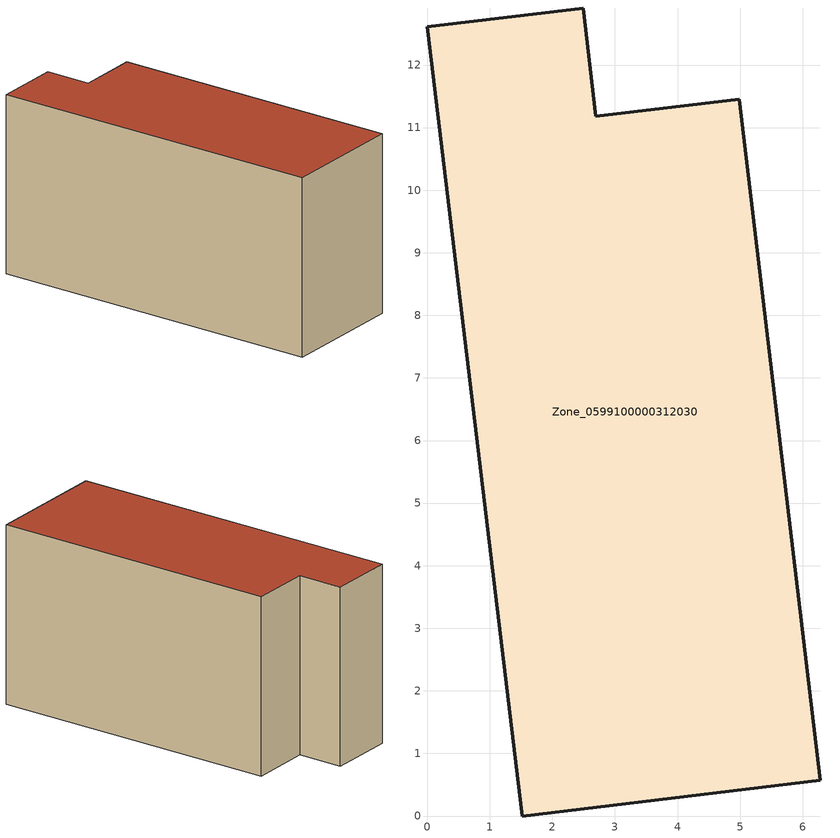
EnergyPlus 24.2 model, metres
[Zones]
Zone_0599100000312030
 floor ground (C_G): 1.52,0 0,12.61 2.49,12.91 2.69,11.18 4.98,11.46 6.28,0.57 z0
 wall outside (C_F): 0,12.61 1.52,0 6.28,0.57 4.98,11.46 2.69,11.18 2.49,12.91 0,12.61 z0:6.8
 roof outside (C_R): 4.98,11.46 2.69,11.18 2.49,12.91 0,12.61 1.52,0 6.28,0.57 z6.8
[BUILDING]
Pand.0599100000312030: North Axis=0; Terrain=City; Loads Convergence Tolerance Value=0.04; Temperature Convergence Tolerance Value=0.4; Solar Distribution=FullExterior; Maximum Number of Warmup Days=25; Minimum Number of Warmup Days=1
[Site:Location]
Rotterdam.The.Hague.AP_ZH_NLD Design_Conditions: Latitude=51.96; Longitude=4.45; Time Zone=1; Elevation=-4.5
[SITE:GROUNDTEMPERATURE:BUILDINGSURFACE]
18, 18, 18, 18, 18, 18, 18, 18, 18, 18, 18, 18
[MATERIAL] Thermal Absorptance=0.9; Solar Absorptance=0.7; Visible Absorptance=0.7
Name | Roughness | Thickness | Conductivity | Density | Specific Heat
G.TI.1992-2005 | MediumSmooth | 0.15 | 0.06 | 540 | 1210
F.TI.1992-2005 | Rough | 0.3 | 0.12 | 1920 | 840
R.TI.1992-2005 | MediumRough | 0.2 | 0.08 | 1500 | 1000
[CONSTRUCTION]
C_G: G.TI.1992-2005
C_F: F.TI.1992-2005
C_R: R.TI.1992-2005
[ZONE]
Zone_0599100000312030: Type=1; Multiplier=1; Ceiling Height=Autocalculate; Volume=Autocalculate; Floor Area=autocalculate; Part of Total Floor Area=Yes
[ZONEINFILTRATION:DESIGNFLOWRATE]
Infil_Zone_0599100000312030: Zone or ZoneList or Space or SpaceList=Zone_0599100000312030; Schedule=AlwaysOn; Design Flow Rate Calculation Method=Flow/Area; Flow Rate per Floor Area=0.0015; Constant Term Coefficient=1; Temperature Term Coefficient=0; Velocity Term Coefficient=0; Velocity Squared Term Coefficient=0
[HVACTEMPLATE:ZONE:IDEALLOADSAIRSYSTEM]
Zone_0599100000312030: Maximum Heating Supply Air Temperature=50; Minimum Cooling Supply Air Temperature=13; Maximum Heating Supply Air Humidity Ratio=0.0156; Minimum Cooling Supply Air Humidity Ratio=0.0077; Heating Limit=NoLimit; Cooling Limit=NoLimit; Dehumidification Control Type=ConstantSensibleHeatRatio; Cooling Sensible Heat Ratio=0.7; Dehumidification Setpoint=60; Humidification Control Type=None; Humidification Setpoint=30; Outdoor Air Method=None; Outdoor Air Flow Rate per Person=0.00944; Outdoor Air Flow Rate per Zone Floor Area=0; Outdoor Air Flow Rate per Zone=0; Demand Controlled Ventilation Type=None; Outdoor Air Economizer Type=NoEconomizer; Heat Recovery Type=None; Sensible Heat Recovery Effectiveness=0.7; Latent Heat Recovery Effectiveness=0.65
[ZONECONTROL:THERMOSTAT]
ThermostatControl_Zone_0599100000312030: Zone or ZoneList=Zone_0599100000312030; Control Type Schedule=DualSetpointControlType; Control 1=Thermostat_Zone_0599100000312030; Temperature Difference Between Cutout And Setpoint=0
[THERMOSTATSETPOINT:DUALSETPOINT]
Thermostat_Zone_0599100000312030: Heating Setpoint Temperature Schedule=HeatingSetpoint_Zone_0599100000312030; Cooling Setpoint Temperature Schedule=CoolingSetpoint_Zone_0599100000312030
[SCHEDULE:COMPACT]
HeatingSetpoint_Zone_0599100000312030: Through: 12/31, For: AllDays, Until: 24:00, 21
CoolingSetpoint_Zone_0599100000312030: Through: 12/31, For: AllDays, Until: 24:00, 24
DualSetpointControlType: Through: 12/31, For: AllDays, Until: 24:00, 4
AlwaysOn: Through: 12/31, For: AllDays, Until: 24:00, 1
